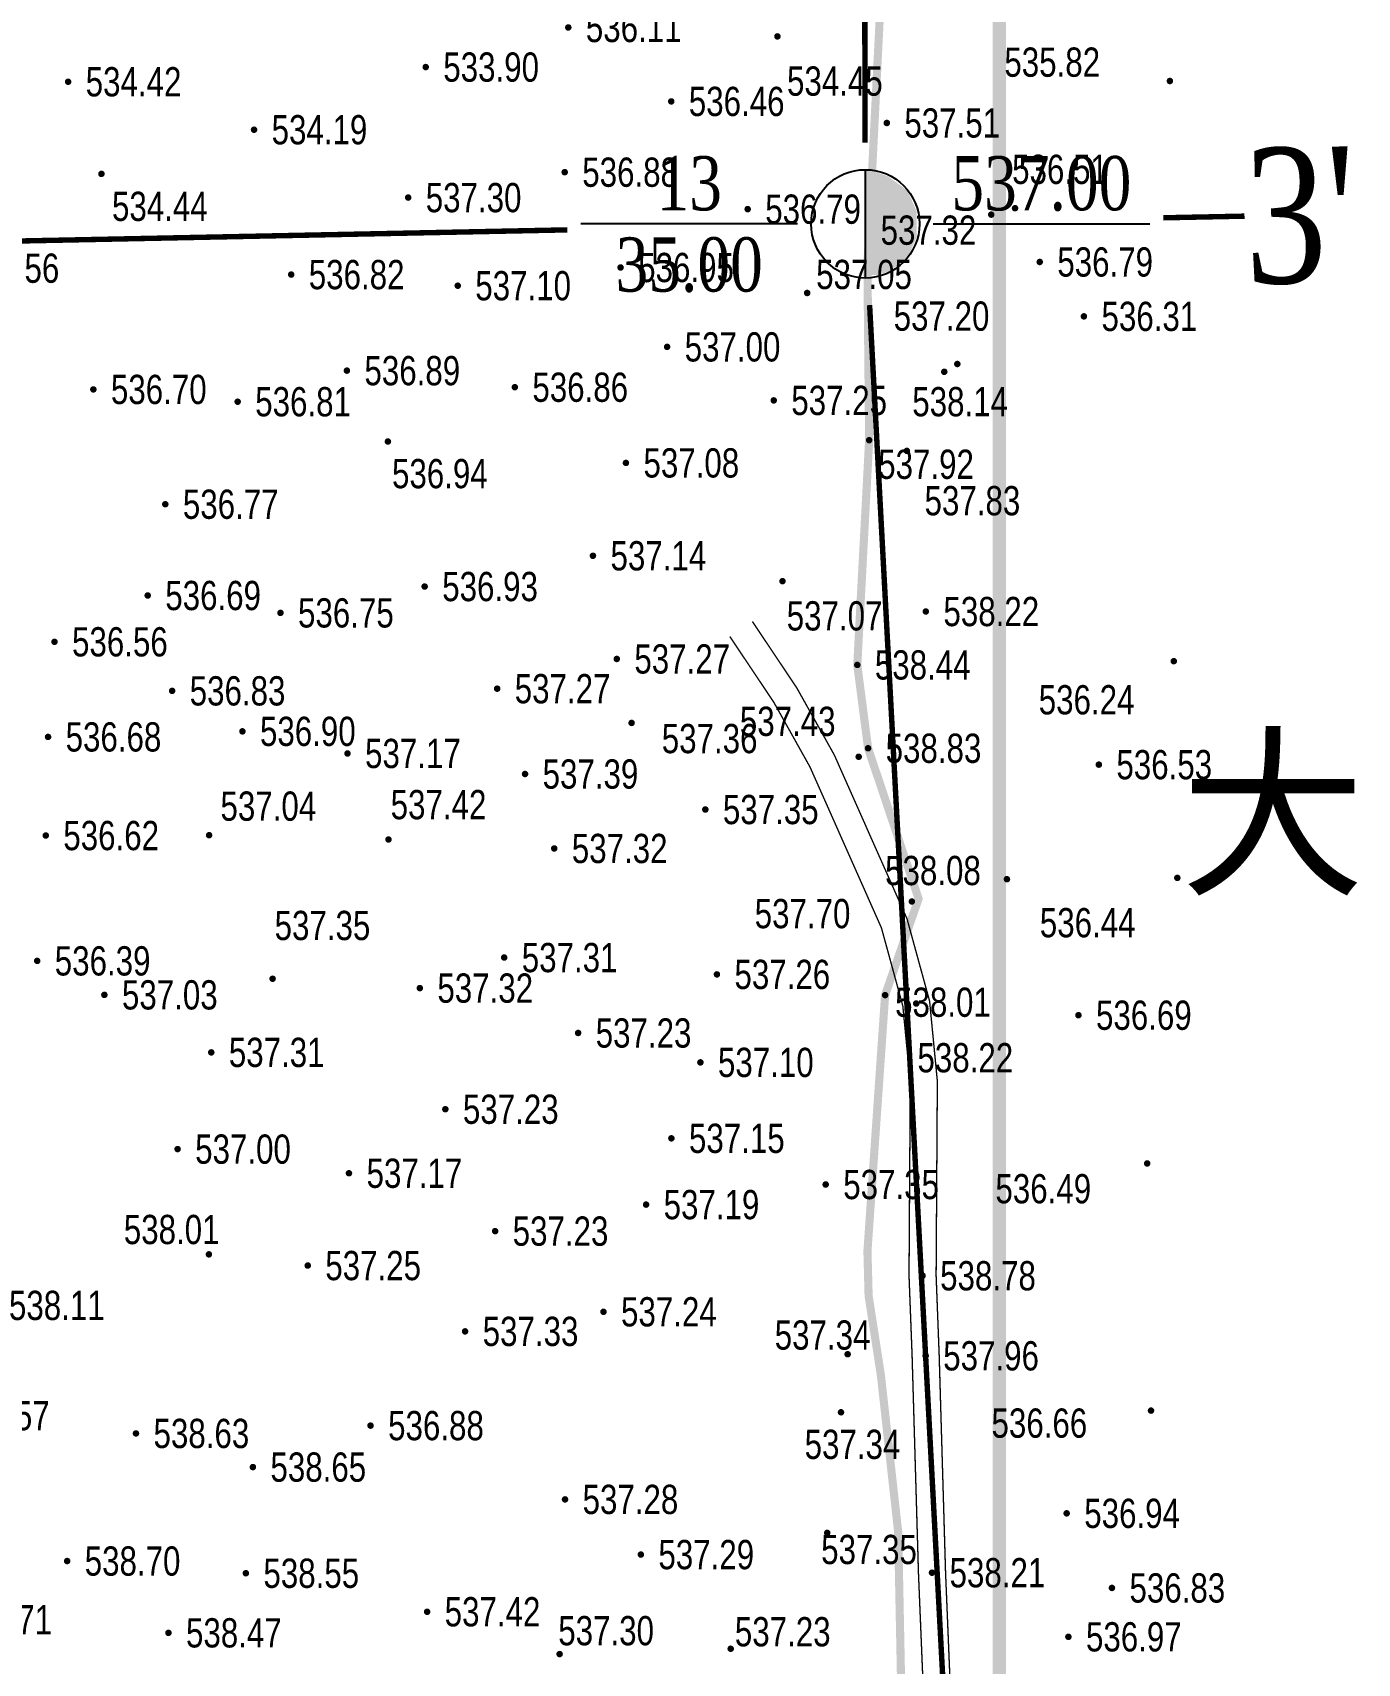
# Model space of a CAD drawing. Header units: millimetres. Extents: x 7408 to 22184, y -2085 to 5798.
# Drawn here: x 7709.7 to 7758.6, y -1968.4 to -1908.1 of the extents above; entities that cross this region are included whole.
import ezdxf
from ezdxf.enums import TextEntityAlignment as Align

# ---------------------------------------------------------------- set-up
doc = ezdxf.new("R2010")
doc.units = ezdxf.units.MM
for name, pattern in [('DASHDOT', [1, 0.5, -0.25, 0, -0.25]), ('PMX', [13, 10, -1, 0, -1, 0, -1]), ('X3', [5, 4, -1])]:
    doc.linetypes.add(name, pattern=pattern)
for name, color, linetype in [('DLSS', 4, 'Continuous'), ('GCD', 252, 'Continuous'), ('KTD', 7, 'Continuous'), ('ZKBH', 7, 'Continuous'), ('挖方区', 5, 'Continuous'), ('用地范围', 1, 'Continuous'), ('道路-中心线', 12, 'DASHDOT')]:
    doc.layers.add(name, color=color, linetype=linetype)
doc.styles.add('DZNUM', font='TIMES.TTF')
doc.styles.add('HZ', font='jzfz_ena.shx', dxfattribs={"width": 0.7, "bigfont": 'jzfz_cna.shx'})
doc.styles.get("Standard").update_dxf_attribs({"font": 'SimSun.ttf', "width": 0.8})
doc.linetypes.add('陡坎线1', pattern='A,0.15,["|",Standard,S=0.2,R=0,X=0,Y=0],0.15', length=0.3)

# ---------------------------------------------------------------- blocks, each defined once
blk = doc.blocks.new('tl_ztk')
blk.add_line((0, 1.956), (0, -2.004))
blk.add_circle((0, 0), 2)
for points in [[(0.439, 1.901), (0.439, -1.894), (-0.003, 1.956), (-0.003, -1.894)], [(0.858, 1.742), (0.858, -1.77), (0.439, 1.901), (0.439, -1.894)], [(1.555, 1.233), (1.555, -1.274), (0.858, 1.742), (0.858, -1.77)], [(1.9, 0.461), (1.9, -0.476), (1.555, 1.233), (1.555, -1.274)]]:
    blk.add_solid(points)
blk = doc.blocks.new('GC200')
at = {"linetype": 'Continuous', "const_width": 0.2, "flags": 128}
blk.add_lwpolyline([(-0.1, 0, 1), (0.1, 0, 1)], format="xyb", close=True, dxfattribs=at)
blk = doc.blocks.new('122121')
at = {"layer": 'GCD', "color": 252, "linetype": 'Continuous', "lineweight": 5}
ref = blk.add_blockref('GC200', (7729.451, -1907.96, 268.054), dxfattribs=dict(at, xscale=0.6, yscale=0.6, zscale=0.6))
ref.add_attrib('height', '536.11', dxfattribs={"linetype": 'Continuous', "height": 1.08, "style": 'HZ', "width": 0.8}).set_placement((7730.099, -1907.96, 268.054), align=Align.MIDDLE_LEFT)
ref = blk.add_blockref('GC200', (7737.172, -1908.29, 267.226), dxfattribs=dict(at, xscale=0.6, yscale=0.6, zscale=0.6))
ref.add_attrib('height', '534.45', dxfattribs={"linetype": 'Continuous', "height": 1.08, "style": 'HZ', "width": 0.8}).set_placement((7737.526, -1909.939, 267.226), align=Align.MIDDLE_LEFT)
ref = blk.add_blockref('GC200', (7724.189, -1909.422, 266.95), dxfattribs=dict(at, xscale=0.6, yscale=0.6, zscale=0.6))
ref.add_attrib('height', '533.90', dxfattribs={"linetype": 'Continuous', "height": 1.08, "style": 'HZ', "width": 0.8}).set_placement((7724.837, -1909.422, 266.95), align=Align.MIDDLE_LEFT)
ref = blk.add_blockref('GC200', (7751.659, -1909.937, 267.912), dxfattribs=dict(at, xscale=0.6, yscale=0.6, zscale=0.6))
ref.add_attrib('height', '535.82', dxfattribs={"linetype": 'Continuous', "height": 1.08, "style": 'HZ', "width": 0.8}).set_placement((7745.549, -1909.24, 267.912), align=Align.MIDDLE_LEFT)
ref = blk.add_blockref('GC200', (7710.988, -1909.964, 267.211), dxfattribs=dict(at, xscale=0.6, yscale=0.6, zscale=0.6))
ref.add_attrib('height', '534.42', dxfattribs={"linetype": 'Continuous', "height": 1.08, "style": 'HZ', "width": 0.8}).set_placement((7711.636, -1909.964, 267.211), align=Align.MIDDLE_LEFT)
ref = blk.add_blockref('GC200', (7733.252, -1910.69, 268.229), dxfattribs=dict(at, xscale=0.6, yscale=0.6, zscale=0.6))
ref.add_attrib('height', '536.46', dxfattribs={"linetype": 'Continuous', "height": 1.08, "style": 'HZ', "width": 0.8}).set_placement((7733.9, -1910.69, 268.229), align=Align.MIDDLE_LEFT)
ref = blk.add_blockref('GC200', (7741.21, -1911.486, 268.755), dxfattribs=dict(at, xscale=0.6, yscale=0.6, zscale=0.6))
ref.add_attrib('height', '537.51', dxfattribs={"linetype": 'Continuous', "height": 1.08, "style": 'HZ', "width": 0.8}).set_placement((7741.858, -1911.486, 268.755), align=Align.MIDDLE_LEFT)
ref = blk.add_blockref('GC200', (7717.851, -1911.735, 267.094), dxfattribs=dict(at, xscale=0.6, yscale=0.6, zscale=0.6))
ref.add_attrib('height', '534.19', dxfattribs={"linetype": 'Continuous', "height": 1.08, "style": 'HZ', "width": 0.8}).set_placement((7718.499, -1911.735, 267.094), align=Align.MIDDLE_LEFT)
ref = blk.add_blockref('GC200', (7729.319, -1913.303, 268.442), dxfattribs=dict(at, xscale=0.6, yscale=0.6, zscale=0.6))
ref.add_attrib('height', '536.88', dxfattribs={"linetype": 'Continuous', "height": 1.08, "style": 'HZ', "width": 0.8}).set_placement((7729.967, -1913.303, 268.442), align=Align.MIDDLE_LEFT)
ref = blk.add_blockref('GC200', (7745.944, -1914.633, 268.255), dxfattribs=dict(at, xscale=0.6, yscale=0.6, zscale=0.6))
ref.add_attrib('height', '536.51', dxfattribs={"linetype": 'Continuous', "height": 1.08, "style": 'HZ', "width": 0.8}).set_placement((7745.836, -1913.198, 268.255), align=Align.MIDDLE_LEFT)
ref = blk.add_blockref('GC200', (7712.217, -1913.366, 267.219), dxfattribs=dict(at, xscale=0.6, yscale=0.6, zscale=0.6))
ref.add_attrib('height', '534.44', dxfattribs={"linetype": 'Continuous', "height": 1.08, "style": 'HZ', "width": 0.8}).set_placement((7712.607, -1914.564, 267.219), align=Align.MIDDLE_LEFT)
ref = blk.add_blockref('GC200', (7723.541, -1914.241, 268.651), dxfattribs=dict(at, xscale=0.6, yscale=0.6, zscale=0.6))
ref.add_attrib('height', '537.30', dxfattribs={"linetype": 'Continuous', "height": 1.08, "style": 'HZ', "width": 0.8}).set_placement((7724.189, -1914.241, 268.651), align=Align.MIDDLE_LEFT)
ref = blk.add_blockref('GC200', (7736.074, -1914.668, 268.394), dxfattribs=dict(at, xscale=0.6, yscale=0.6, zscale=0.6))
ref.add_attrib('height', '536.79', dxfattribs={"linetype": 'Continuous', "height": 1.08, "style": 'HZ', "width": 0.8}).set_placement((7736.722, -1914.668, 268.394), align=Align.MIDDLE_LEFT)
ref = blk.add_blockref('GC200', (7745.065, -1914.87, 268.659), dxfattribs=dict(at, xscale=0.6, yscale=0.6, zscale=0.6))
ref.add_attrib('height', '537.32', dxfattribs={"linetype": 'Continuous', "height": 1.08, "style": 'HZ', "width": 0.8}).set_placement((7740.981, -1915.443, 268.659), align=Align.MIDDLE_LEFT)
ref = blk.add_blockref('GC200', (7706.48, -1916.847, 268.279), dxfattribs=dict(at, xscale=0.6, yscale=0.6, zscale=0.6))
ref.add_attrib('height', '536.56', dxfattribs={"linetype": 'Continuous', "height": 1.08, "style": 'HZ', "width": 0.8}).set_placement((7707.128, -1916.847, 268.279), align=Align.MIDDLE_LEFT)
ref = blk.add_blockref('GC200', (7731.382, -1916.822, 268.474), dxfattribs=dict(at, xscale=0.6, yscale=0.6, zscale=0.6))
ref.add_attrib('height', '536.95', dxfattribs={"linetype": 'Continuous', "height": 1.08, "style": 'HZ', "width": 0.8}).set_placement((7732.031, -1916.822, 268.474), align=Align.MIDDLE_LEFT)
ref = blk.add_blockref('GC200', (7746.855, -1916.618, 268.392), dxfattribs=dict(at, xscale=0.6, yscale=0.6, zscale=0.6))
ref.add_attrib('height', '536.79', dxfattribs={"linetype": 'Continuous', "height": 1.08, "style": 'HZ', "width": 0.8}).set_placement((7747.504, -1916.618, 268.392), align=Align.MIDDLE_LEFT)
ref = blk.add_blockref('GC200', (7719.222, -1917.084, 268.409), dxfattribs=dict(at, xscale=0.6, yscale=0.6, zscale=0.6))
ref.add_attrib('height', '536.82', dxfattribs={"linetype": 'Continuous', "height": 1.08, "style": 'HZ', "width": 0.8}).set_placement((7719.871, -1917.084, 268.409), align=Align.MIDDLE_LEFT)
ref = blk.add_blockref('GC200', (7725.37, -1917.494, 268.549), dxfattribs=dict(at, xscale=0.6, yscale=0.6, zscale=0.6))
ref.add_attrib('height', '537.10', dxfattribs={"linetype": 'Continuous', "height": 1.08, "style": 'HZ', "width": 0.8}).set_placement((7726.018, -1917.494, 268.549), align=Align.MIDDLE_LEFT)
ref = blk.add_blockref('GC200', (7738.27, -1917.763, 268.524), dxfattribs=dict(at, xscale=0.6, yscale=0.6, zscale=0.6))
ref.add_attrib('height', '537.05', dxfattribs={"linetype": 'Continuous', "height": 1.08, "style": 'HZ', "width": 0.8}).set_placement((7738.602, -1917.079, 268.524), align=Align.MIDDLE_LEFT)
ref = blk.add_blockref('GC200', (7743.813, -1920.386, 268.598), dxfattribs=dict(at, xscale=0.6, yscale=0.6, zscale=0.6))
ref.add_attrib('height', '537.20', dxfattribs={"linetype": 'Continuous', "height": 1.08, "style": 'HZ', "width": 0.8}).set_placement((7741.463, -1918.616, 268.598), align=Align.MIDDLE_LEFT)
ref = blk.add_blockref('GC200', (7748.486, -1918.626, 268.156), dxfattribs=dict(at, xscale=0.6, yscale=0.6, zscale=0.6))
ref.add_attrib('height', '536.31', dxfattribs={"linetype": 'Continuous', "height": 1.08, "style": 'HZ', "width": 0.8}).set_placement((7749.135, -1918.626, 268.156), align=Align.MIDDLE_LEFT)
ref = blk.add_blockref('GC200', (7733.1, -1919.753, 268.502), dxfattribs=dict(at, xscale=0.6, yscale=0.6, zscale=0.6))
ref.add_attrib('height', '537.00', dxfattribs={"linetype": 'Continuous', "height": 1.08, "style": 'HZ', "width": 0.8}).set_placement((7733.748, -1919.753, 268.502), align=Align.MIDDLE_LEFT)
ref = blk.add_blockref('GC200', (7721.278, -1920.63, 268.445), dxfattribs=dict(at, xscale=0.6, yscale=0.6, zscale=0.6))
ref.add_attrib('height', '536.89', dxfattribs={"linetype": 'Continuous', "height": 1.08, "style": 'HZ', "width": 0.8}).set_placement((7721.926, -1920.63, 268.445), align=Align.MIDDLE_LEFT)
ref = blk.add_blockref('GC200', (7727.478, -1921.242, 268.431), dxfattribs=dict(at, xscale=0.6, yscale=0.6, zscale=0.6))
ref.add_attrib('height', '536.86', dxfattribs={"linetype": 'Continuous', "height": 1.08, "style": 'HZ', "width": 0.8}).set_placement((7728.126, -1921.242, 268.431), align=Align.MIDDLE_LEFT)
ref = blk.add_blockref('GC200', (7743.331, -1920.673, 269.072), dxfattribs=dict(at, xscale=0.6, yscale=0.6, zscale=0.6))
ref.add_attrib('height', '538.14', dxfattribs={"linetype": 'Continuous', "height": 1.08, "style": 'HZ', "width": 0.8}).set_placement((7742.15, -1921.776, 269.072), align=Align.MIDDLE_LEFT)
ref = blk.add_blockref('GC200', (7711.919, -1921.324, 268.351), dxfattribs=dict(at, xscale=0.6, yscale=0.6, zscale=0.6))
ref.add_attrib('height', '536.70', dxfattribs={"linetype": 'Continuous', "height": 1.08, "style": 'HZ', "width": 0.8}).set_placement((7712.567, -1921.324, 268.351), align=Align.MIDDLE_LEFT)
ref = blk.add_blockref('GC200', (7717.246, -1921.778, 268.405), dxfattribs=dict(at, xscale=0.6, yscale=0.6, zscale=0.6))
ref.add_attrib('height', '536.81', dxfattribs={"linetype": 'Continuous', "height": 1.08, "style": 'HZ', "width": 0.8}).set_placement((7717.894, -1921.778, 268.405), align=Align.MIDDLE_LEFT)
ref = blk.add_blockref('GC200', (7737.036, -1921.729, 268.624), dxfattribs=dict(at, xscale=0.6, yscale=0.6, zscale=0.6))
ref.add_attrib('height', '537.25', dxfattribs={"linetype": 'Continuous', "height": 1.08, "style": 'HZ', "width": 0.8}).set_placement((7737.684, -1921.729, 268.624), align=Align.MIDDLE_LEFT)
ref = blk.add_blockref('GC200', (7740.558, -1923.199, 268.96), dxfattribs=dict(at, xscale=0.6, yscale=0.6, zscale=0.6))
ref.add_attrib('height', '537.92', dxfattribs={"linetype": 'Continuous', "height": 1.08, "style": 'HZ', "width": 0.8}).set_placement((7740.891, -1924.087, 268.96), align=Align.MIDDLE_LEFT)
ref = blk.add_blockref('GC200', (7722.793, -1923.247, 268.47), dxfattribs=dict(at, xscale=0.6, yscale=0.6, zscale=0.6))
ref.add_attrib('height', '536.94', dxfattribs={"linetype": 'Continuous', "height": 1.08, "style": 'HZ', "width": 0.8}).set_placement((7722.944, -1924.432, 268.47), align=Align.MIDDLE_LEFT)
ref = blk.add_blockref('GC200', (7731.579, -1924.037, 268.538), dxfattribs=dict(at, xscale=0.6, yscale=0.6, zscale=0.6))
ref.add_attrib('height', '537.08', dxfattribs={"linetype": 'Continuous', "height": 1.08, "style": 'HZ', "width": 0.8}).set_placement((7732.227, -1924.037, 268.538), align=Align.MIDDLE_LEFT)
ref = blk.add_blockref('GC200', (7741.949, -1923.593, 268.913), dxfattribs=dict(at, xscale=0.6, yscale=0.6, zscale=0.6))
ref.add_attrib('height', '537.83', dxfattribs={"linetype": 'Continuous', "height": 1.08, "style": 'HZ', "width": 0.8}).set_placement((7742.603, -1925.431, 268.913), align=Align.MIDDLE_LEFT)
ref = blk.add_blockref('GC200', (7714.574, -1925.562, 268.387), dxfattribs=dict(at, xscale=0.6, yscale=0.6, zscale=0.6))
ref.add_attrib('height', '536.77', dxfattribs={"linetype": 'Continuous', "height": 1.08, "style": 'HZ', "width": 0.8}).set_placement((7715.223, -1925.562, 268.387), align=Align.MIDDLE_LEFT)
ref = blk.add_blockref('GC200', (7730.361, -1927.466, 268.568), dxfattribs=dict(at, xscale=0.6, yscale=0.6, zscale=0.6))
ref.add_attrib('height', '537.14', dxfattribs={"linetype": 'Continuous', "height": 1.08, "style": 'HZ', "width": 0.8}).set_placement((7731.01, -1927.466, 268.568), align=Align.MIDDLE_LEFT)
ref = blk.add_blockref('GC200', (7713.926, -1928.932, 268.346), dxfattribs=dict(at, xscale=0.6, yscale=0.6, zscale=0.6))
ref.add_attrib('height', '536.69', dxfattribs={"linetype": 'Continuous', "height": 1.08, "style": 'HZ', "width": 0.8}).set_placement((7714.574, -1928.932, 268.346), align=Align.MIDDLE_LEFT)
ref = blk.add_blockref('GC200', (7724.149, -1928.601, 268.465), dxfattribs=dict(at, xscale=0.6, yscale=0.6, zscale=0.6))
ref.add_attrib('height', '536.93', dxfattribs={"linetype": 'Continuous', "height": 1.08, "style": 'HZ', "width": 0.8}).set_placement((7724.797, -1928.601, 268.465), align=Align.MIDDLE_LEFT)
ref = blk.add_blockref('GC200', (7737.36, -1928.403, 268.535), dxfattribs=dict(at, xscale=0.6, yscale=0.6, zscale=0.6))
ref.add_attrib('height', '537.07', dxfattribs={"linetype": 'Continuous', "height": 1.08, "style": 'HZ', "width": 0.8}).set_placement((7737.514, -1929.684, 268.535), align=Align.MIDDLE_LEFT)
ref = blk.add_blockref('GC200', (7718.826, -1929.574, 268.377), dxfattribs=dict(at, xscale=0.6, yscale=0.6, zscale=0.6))
ref.add_attrib('height', '536.75', dxfattribs={"linetype": 'Continuous', "height": 1.08, "style": 'HZ', "width": 0.8}).set_placement((7719.474, -1929.574, 268.377), align=Align.MIDDLE_LEFT)
ref = blk.add_blockref('GC200', (7742.651, -1929.524, 269.109), dxfattribs=dict(at, xscale=0.6, yscale=0.6, zscale=0.6))
ref.add_attrib('height', '538.22', dxfattribs={"linetype": 'Continuous', "height": 1.08, "style": 'HZ', "width": 0.8}).set_placement((7743.3, -1929.524, 269.109), align=Align.MIDDLE_LEFT)
ref = blk.add_blockref('GC200', (7710.484, -1930.642, 268.278), dxfattribs=dict(at, xscale=0.6, yscale=0.6, zscale=0.6))
ref.add_attrib('height', '536.56', dxfattribs={"linetype": 'Continuous', "height": 1.08, "style": 'HZ', "width": 0.8}).set_placement((7711.132, -1930.642, 268.278), align=Align.MIDDLE_LEFT)
ref = blk.add_blockref('GC200', (7731.242, -1931.275, 268.637), dxfattribs=dict(at, xscale=0.6, yscale=0.6, zscale=0.6))
ref.add_attrib('height', '537.27', dxfattribs={"linetype": 'Continuous', "height": 1.08, "style": 'HZ', "width": 0.8}).set_placement((7731.89, -1931.275, 268.637), align=Align.MIDDLE_LEFT)
ref = blk.add_blockref('GC200', (7740.12, -1931.495, 269.218), dxfattribs=dict(at, xscale=0.6, yscale=0.6, zscale=0.6))
ref.add_attrib('height', '538.44', dxfattribs={"linetype": 'Continuous', "height": 1.08, "style": 'HZ', "width": 0.8}).set_placement((7740.768, -1931.495, 269.218), align=Align.MIDDLE_LEFT)
ref = blk.add_blockref('GC200', (7751.803, -1931.358, 268.118), dxfattribs=dict(at, xscale=0.6, yscale=0.6, zscale=0.6))
ref.add_attrib('height', '536.24', dxfattribs={"linetype": 'Continuous', "height": 1.08, "style": 'HZ', "width": 0.8}).set_placement((7746.818, -1932.782, 268.118), align=Align.MIDDLE_LEFT)
ref = blk.add_blockref('GC200', (7714.827, -1932.453, 268.415), dxfattribs=dict(at, xscale=0.6, yscale=0.6, zscale=0.6))
ref.add_attrib('height', '536.83', dxfattribs={"linetype": 'Continuous', "height": 1.08, "style": 'HZ', "width": 0.8}).set_placement((7715.475, -1932.453, 268.415), align=Align.MIDDLE_LEFT)
ref = blk.add_blockref('GC200', (7726.826, -1932.373, 268.635), dxfattribs=dict(at, xscale=0.6, yscale=0.6, zscale=0.6))
ref.add_attrib('height', '537.27', dxfattribs={"linetype": 'Continuous', "height": 1.08, "style": 'HZ', "width": 0.8}).set_placement((7727.474, -1932.373, 268.635), align=Align.MIDDLE_LEFT)
ref = blk.add_blockref('GC200', (7740.172, -1934.887, 268.714), dxfattribs=dict(at, xscale=0.6, yscale=0.6, zscale=0.6))
ref.add_attrib('height', '537.43', dxfattribs={"linetype": 'Continuous', "height": 1.08, "style": 'HZ', "width": 0.8}).set_placement((7735.784, -1933.577, 268.714), align=Align.MIDDLE_LEFT)
ref = blk.add_blockref('GC200', (7710.247, -1934.153, 268.341), dxfattribs=dict(at, xscale=0.6, yscale=0.6, zscale=0.6))
ref.add_attrib('height', '536.68', dxfattribs={"linetype": 'Continuous', "height": 1.08, "style": 'HZ', "width": 0.8}).set_placement((7710.895, -1934.153, 268.341), align=Align.MIDDLE_LEFT)
ref = blk.add_blockref('GC200', (7717.422, -1933.948, 268.452), dxfattribs=dict(at, xscale=0.6, yscale=0.6, zscale=0.6))
ref.add_attrib('height', '536.90', dxfattribs={"linetype": 'Continuous', "height": 1.08, "style": 'HZ', "width": 0.8}).set_placement((7718.07, -1933.948, 268.452), align=Align.MIDDLE_LEFT)
ref = blk.add_blockref('GC200', (7731.788, -1933.637, 268.679), dxfattribs=dict(at, xscale=0.6, yscale=0.6, zscale=0.6))
ref.add_attrib('height', '537.36', dxfattribs={"linetype": 'Continuous', "height": 1.08, "style": 'HZ', "width": 0.8}).set_placement((7732.902, -1934.214, 268.679), align=Align.MIDDLE_LEFT)
ref = blk.add_blockref('GC200', (7721.301, -1934.764, 268.584), dxfattribs=dict(at, xscale=0.6, yscale=0.6, zscale=0.6))
ref.add_attrib('height', '537.17', dxfattribs={"linetype": 'Continuous', "height": 1.08, "style": 'HZ', "width": 0.8}).set_placement((7721.949, -1934.764, 268.584), align=Align.MIDDLE_LEFT)
ref = blk.add_blockref('GC200', (7740.518, -1934.572, 269.414), dxfattribs=dict(at, xscale=0.6, yscale=0.6, zscale=0.6))
ref.add_attrib('height', '538.83', dxfattribs={"linetype": 'Continuous', "height": 1.08, "style": 'HZ', "width": 0.8}).set_placement((7741.166, -1934.572, 269.414), align=Align.MIDDLE_LEFT)
ref = blk.add_blockref('GC200', (7727.855, -1935.523, 268.693), dxfattribs=dict(at, xscale=0.6, yscale=0.6, zscale=0.6))
ref.add_attrib('height', '537.39', dxfattribs={"linetype": 'Continuous', "height": 1.08, "style": 'HZ', "width": 0.8}).set_placement((7728.503, -1935.523, 268.693), align=Align.MIDDLE_LEFT)
ref = blk.add_blockref('GC200', (7749.037, -1935.177, 268.267), dxfattribs=dict(at, xscale=0.6, yscale=0.6, zscale=0.6))
ref.add_attrib('height', '536.53', dxfattribs={"linetype": 'Continuous', "height": 1.08, "style": 'HZ', "width": 0.8}).set_placement((7749.685, -1935.177, 268.267), align=Align.MIDDLE_LEFT)
ref = blk.add_blockref('GC200', (7716.191, -1937.782, 268.519), dxfattribs=dict(at, xscale=0.6, yscale=0.6, zscale=0.6))
ref.add_attrib('height', '537.04', dxfattribs={"linetype": 'Continuous', "height": 1.08, "style": 'HZ', "width": 0.8}).set_placement((7716.612, -1936.709, 268.519), align=Align.MIDDLE_LEFT)
ref = blk.add_blockref('GC200', (7722.815, -1937.94, 268.712), dxfattribs=dict(at, xscale=0.6, yscale=0.6, zscale=0.6))
ref.add_attrib('height', '537.42', dxfattribs={"linetype": 'Continuous', "height": 1.08, "style": 'HZ', "width": 0.8}).set_placement((7722.894, -1936.653, 268.712), align=Align.MIDDLE_LEFT)
ref = blk.add_blockref('GC200', (7734.51, -1936.834, 268.673), dxfattribs=dict(at, xscale=0.6, yscale=0.6, zscale=0.6))
ref.add_attrib('height', '537.35', dxfattribs={"linetype": 'Continuous', "height": 1.08, "style": 'HZ', "width": 0.8}).set_placement((7735.158, -1936.834, 268.673), align=Align.MIDDLE_LEFT)
ref = blk.add_blockref('GC200', (7710.162, -1937.795, 268.309), dxfattribs=dict(at, xscale=0.6, yscale=0.6, zscale=0.6))
ref.add_attrib('height', '536.62', dxfattribs={"linetype": 'Continuous', "height": 1.08, "style": 'HZ', "width": 0.8}).set_placement((7710.81, -1937.795, 268.309), align=Align.MIDDLE_LEFT)
ref = blk.add_blockref('GC200', (7728.933, -1938.272, 268.661), dxfattribs=dict(at, xscale=0.6, yscale=0.6, zscale=0.6))
ref.add_attrib('height', '537.32', dxfattribs={"linetype": 'Continuous', "height": 1.08, "style": 'HZ', "width": 0.8}).set_placement((7729.581, -1938.272, 268.661), align=Align.MIDDLE_LEFT)
ref = blk.add_blockref('GC200', (7745.644, -1939.406, 269.038), dxfattribs=dict(at, xscale=0.6, yscale=0.6, zscale=0.6))
ref.add_attrib('height', '538.08', dxfattribs={"linetype": 'Continuous', "height": 1.08, "style": 'HZ', "width": 0.8}).set_placement((7741.147, -1939.086, 269.038), align=Align.MIDDLE_LEFT)
ref = blk.add_blockref('GC200', (7751.934, -1939.358, 268.22), dxfattribs=dict(at, xscale=0.6, yscale=0.6, zscale=0.6))
ref.add_attrib('height', '536.44', dxfattribs={"linetype": 'Continuous', "height": 1.08, "style": 'HZ', "width": 0.8}).set_placement((7746.858, -1941.012, 268.22), align=Align.MIDDLE_LEFT)
ref = blk.add_blockref('GC200', (7718.536, -1943.082, 268.673), dxfattribs=dict(at, xscale=0.6, yscale=0.6, zscale=0.6))
ref.add_attrib('height', '537.35', dxfattribs={"linetype": 'Continuous', "height": 1.08, "style": 'HZ', "width": 0.8}).set_placement((7718.61, -1941.115, 268.673), align=Align.MIDDLE_LEFT)
ref = blk.add_blockref('GC200', (7742.133, -1940.229, 268.848), dxfattribs=dict(at, xscale=0.6, yscale=0.6, zscale=0.6))
ref.add_attrib('height', '537.70', dxfattribs={"linetype": 'Continuous', "height": 1.08, "style": 'HZ', "width": 0.8}).set_placement((7736.332, -1940.677, 268.848), align=Align.MIDDLE_LEFT)
ref = blk.add_blockref('GC200', (7727.086, -1942.3, 268.652), dxfattribs=dict(at, xscale=0.6, yscale=0.6, zscale=0.6))
ref.add_attrib('height', '537.31', dxfattribs={"linetype": 'Continuous', "height": 1.08, "style": 'HZ', "width": 0.8}).set_placement((7727.734, -1942.3, 268.652), align=Align.MIDDLE_LEFT)
ref = blk.add_blockref('GC200', (7709.846, -1942.422, 268.196), dxfattribs=dict(at, xscale=0.6, yscale=0.6, zscale=0.6))
ref.add_attrib('height', '536.39', dxfattribs={"linetype": 'Continuous', "height": 1.08, "style": 'HZ', "width": 0.8}).set_placement((7710.494, -1942.422, 268.196), align=Align.MIDDLE_LEFT)
ref = blk.add_blockref('GC200', (7734.938, -1942.922, 268.632), dxfattribs=dict(at, xscale=0.6, yscale=0.6, zscale=0.6))
ref.add_attrib('height', '537.26', dxfattribs={"linetype": 'Continuous', "height": 1.08, "style": 'HZ', "width": 0.8}).set_placement((7735.586, -1942.922, 268.632), align=Align.MIDDLE_LEFT)
ref = blk.add_blockref('GC200', (7723.971, -1943.427, 268.659), dxfattribs=dict(at, xscale=0.6, yscale=0.6, zscale=0.6))
ref.add_attrib('height', '537.32', dxfattribs={"linetype": 'Continuous', "height": 1.08, "style": 'HZ', "width": 0.8}).set_placement((7724.619, -1943.427, 268.659), align=Align.MIDDLE_LEFT)
ref = blk.add_blockref('GC200', (7712.326, -1943.677, 268.517), dxfattribs=dict(at, xscale=0.6, yscale=0.6, zscale=0.6))
ref.add_attrib('height', '537.03', dxfattribs={"linetype": 'Continuous', "height": 1.08, "style": 'HZ', "width": 0.8}).set_placement((7712.974, -1943.677, 268.517), align=Align.MIDDLE_LEFT)
ref = blk.add_blockref('GC200', (7741.148, -1943.687, 269.003), dxfattribs=dict(at, xscale=0.6, yscale=0.6, zscale=0.6))
ref.add_attrib('height', '538.01', dxfattribs={"linetype": 'Continuous', "height": 1.08, "style": 'HZ', "width": 0.8}).set_placement((7741.516, -1943.948, 269.003), align=Align.MIDDLE_LEFT)
ref = blk.add_blockref('GC200', (7742.295, -1943.997, 269.108), dxfattribs=dict(at, xscale=0.6, yscale=0.6, zscale=0.6))
ref.add_attrib('height', '538.22', dxfattribs={"linetype": 'Continuous', "height": 1.08, "style": 'HZ', "width": 0.8}).set_placement((7742.341, -1945.998, 269.108), align=Align.MIDDLE_LEFT)
ref = blk.add_blockref('GC200', (7748.283, -1944.428, 268.342), dxfattribs=dict(at, xscale=0.6, yscale=0.6, zscale=0.6))
ref.add_attrib('height', '536.69', dxfattribs={"linetype": 'Continuous', "height": 1.08, "style": 'HZ', "width": 0.8}).set_placement((7748.932, -1944.428, 268.342), align=Align.MIDDLE_LEFT)
ref = blk.add_blockref('GC200', (7729.815, -1945.084, 268.615), dxfattribs=dict(at, xscale=0.6, yscale=0.6, zscale=0.6))
ref.add_attrib('height', '537.23', dxfattribs={"linetype": 'Continuous', "height": 1.08, "style": 'HZ', "width": 0.8}).set_placement((7730.463, -1945.084, 268.615), align=Align.MIDDLE_LEFT)
ref = blk.add_blockref('GC200', (7716.272, -1945.801, 268.652), dxfattribs=dict(at, xscale=0.6, yscale=0.6, zscale=0.6))
ref.add_attrib('height', '537.31', dxfattribs={"linetype": 'Continuous', "height": 1.08, "style": 'HZ', "width": 0.8}).set_placement((7716.92, -1945.801, 268.652), align=Align.MIDDLE_LEFT)
ref = blk.add_blockref('GC200', (7734.328, -1946.17, 268.548), dxfattribs=dict(at, xscale=0.6, yscale=0.6, zscale=0.6))
ref.add_attrib('height', '537.10', dxfattribs={"linetype": 'Continuous', "height": 1.08, "style": 'HZ', "width": 0.8}).set_placement((7734.976, -1946.17, 268.548), align=Align.MIDDLE_LEFT)
ref = blk.add_blockref('GC200', (7724.913, -1947.899, 268.615), dxfattribs=dict(at, xscale=0.6, yscale=0.6, zscale=0.6))
ref.add_attrib('height', '537.23', dxfattribs={"linetype": 'Continuous', "height": 1.08, "style": 'HZ', "width": 0.8}).set_placement((7725.561, -1947.899, 268.615), align=Align.MIDDLE_LEFT)
ref = blk.add_blockref('GC200', (7715.029, -1949.372, 268.502), dxfattribs=dict(at, xscale=0.6, yscale=0.6, zscale=0.6))
ref.add_attrib('height', '537.00', dxfattribs={"linetype": 'Continuous', "height": 1.08, "style": 'HZ', "width": 0.8}).set_placement((7715.677, -1949.372, 268.502), align=Align.MIDDLE_LEFT)
ref = blk.add_blockref('GC200', (7733.257, -1948.974, 268.574), dxfattribs=dict(at, xscale=0.6, yscale=0.6, zscale=0.6))
ref.add_attrib('height', '537.15', dxfattribs={"linetype": 'Continuous', "height": 1.08, "style": 'HZ', "width": 0.8}).set_placement((7733.906, -1948.974, 268.574), align=Align.MIDDLE_LEFT)
ref = blk.add_blockref('GC200', (7721.355, -1950.263, 268.587), dxfattribs=dict(at, xscale=0.6, yscale=0.6, zscale=0.6))
ref.add_attrib('height', '537.17', dxfattribs={"linetype": 'Continuous', "height": 1.08, "style": 'HZ', "width": 0.8}).set_placement((7722.004, -1950.263, 268.587), align=Align.MIDDLE_LEFT)
ref = blk.add_blockref('GC200', (7738.953, -1950.679, 268.677), dxfattribs=dict(at, xscale=0.6, yscale=0.6, zscale=0.6))
ref.add_attrib('height', '537.35', dxfattribs={"linetype": 'Continuous', "height": 1.08, "style": 'HZ', "width": 0.8}).set_placement((7739.601, -1950.679, 268.677), align=Align.MIDDLE_LEFT)
ref = blk.add_blockref('GC200', (7750.822, -1949.901, 268.245), dxfattribs=dict(at, xscale=0.6, yscale=0.6, zscale=0.6))
ref.add_attrib('height', '536.49', dxfattribs={"linetype": 'Continuous', "height": 1.08, "style": 'HZ', "width": 0.8}).set_placement((7745.219, -1950.834, 268.245), align=Align.MIDDLE_LEFT)
ref = blk.add_blockref('GC200', (7732.323, -1951.421, 268.597), dxfattribs=dict(at, xscale=0.6, yscale=0.6, zscale=0.6))
ref.add_attrib('height', '537.19', dxfattribs={"linetype": 'Continuous', "height": 1.08, "style": 'HZ', "width": 0.8}).set_placement((7732.971, -1951.421, 268.597), align=Align.MIDDLE_LEFT)
ref = blk.add_blockref('GC200', (7716.185, -1953.258, 269.007), dxfattribs=dict(at, xscale=0.6, yscale=0.6, zscale=0.6))
ref.add_attrib('height', '538.01', dxfattribs={"linetype": 'Continuous', "height": 1.08, "style": 'HZ', "width": 0.8}).set_placement((7713.043, -1952.34, 269.007), align=Align.MIDDLE_LEFT)
ref = blk.add_blockref('GC200', (7726.75, -1952.4, 268.613), dxfattribs=dict(at, xscale=0.6, yscale=0.6, zscale=0.6))
ref.add_attrib('height', '537.23', dxfattribs={"linetype": 'Continuous', "height": 1.08, "style": 'HZ', "width": 0.8}).set_placement((7727.398, -1952.4, 268.613), align=Align.MIDDLE_LEFT)
ref = blk.add_blockref('GC200', (7719.833, -1953.671, 268.627), dxfattribs=dict(at, xscale=0.6, yscale=0.6, zscale=0.6))
ref.add_attrib('height', '537.25', dxfattribs={"linetype": 'Continuous', "height": 1.08, "style": 'HZ', "width": 0.8}).set_placement((7720.481, -1953.671, 268.627), align=Align.MIDDLE_LEFT)
ref = blk.add_blockref('GC200', (7742.53, -1954.048, 269.39), dxfattribs=dict(at, xscale=0.6, yscale=0.6, zscale=0.6))
ref.add_attrib('height', '538.78', dxfattribs={"linetype": 'Continuous', "height": 1.08, "style": 'HZ', "width": 0.8}).set_placement((7743.178, -1954.048, 269.39), align=Align.MIDDLE_LEFT)
ref = blk.add_blockref('GC200', (7708.156, -1955.143, 269.055), dxfattribs=dict(at, xscale=0.6, yscale=0.6, zscale=0.6))
ref.add_attrib('height', '538.11', dxfattribs={"linetype": 'Continuous', "height": 1.08, "style": 'HZ', "width": 0.8}).set_placement((7708.804, -1955.143, 269.055), align=Align.MIDDLE_LEFT)
ref = blk.add_blockref('GC200', (7730.75, -1955.379, 268.618), dxfattribs=dict(at, xscale=0.6, yscale=0.6, zscale=0.6))
ref.add_attrib('height', '537.24', dxfattribs={"linetype": 'Continuous', "height": 1.08, "style": 'HZ', "width": 0.8}).set_placement((7731.398, -1955.379, 268.618), align=Align.MIDDLE_LEFT)
ref = blk.add_blockref('GC200', (7725.642, -1956.102, 268.663), dxfattribs=dict(at, xscale=0.6, yscale=0.6, zscale=0.6))
ref.add_attrib('height', '537.33', dxfattribs={"linetype": 'Continuous', "height": 1.08, "style": 'HZ', "width": 0.8}).set_placement((7726.291, -1956.102, 268.663), align=Align.MIDDLE_LEFT)
ref = blk.add_blockref('GC200', (7739.764, -1956.945, 268.669), dxfattribs=dict(at, xscale=0.6, yscale=0.6, zscale=0.6))
ref.add_attrib('height', '537.34', dxfattribs={"linetype": 'Continuous', "height": 1.08, "style": 'HZ', "width": 0.8}).set_placement((7737.071, -1956.236, 268.669), align=Align.MIDDLE_LEFT)
ref = blk.add_blockref('GC200', (7742.644, -1957.004, 268.978), dxfattribs=dict(at, xscale=0.6, yscale=0.6, zscale=0.6))
ref.add_attrib('height', '537.96', dxfattribs={"linetype": 'Continuous', "height": 1.08, "style": 'HZ', "width": 0.8}).set_placement((7743.292, -1957.004, 268.978), align=Align.MIDDLE_LEFT)
ref = blk.add_blockref('GC200', (7706.126, -1959.212, 269.283), dxfattribs=dict(at, xscale=0.6, yscale=0.6, zscale=0.6))
ref.add_attrib('height', '538.57', dxfattribs={"linetype": 'Continuous', "height": 1.08, "style": 'HZ', "width": 0.8}).set_placement((7706.774, -1959.212, 269.283), align=Align.MIDDLE_LEFT)
ref = blk.add_blockref('GC200', (7722.151, -1959.581, 268.438), dxfattribs=dict(at, xscale=0.6, yscale=0.6, zscale=0.6))
ref.add_attrib('height', '536.88', dxfattribs={"linetype": 'Continuous', "height": 1.08, "style": 'HZ', "width": 0.8}).set_placement((7722.8, -1959.581, 268.438), align=Align.MIDDLE_LEFT)
ref = blk.add_blockref('GC200', (7739.519, -1959.089, 268.671), dxfattribs=dict(at, xscale=0.6, yscale=0.6, zscale=0.6))
ref.add_attrib('height', '537.34', dxfattribs={"linetype": 'Continuous', "height": 1.08, "style": 'HZ', "width": 0.8}).set_placement((7738.176, -1960.272, 268.671), align=Align.MIDDLE_LEFT)
ref = blk.add_blockref('GC200', (7750.963, -1959.027, 268.329), dxfattribs=dict(at, xscale=0.6, yscale=0.6, zscale=0.6))
ref.add_attrib('height', '536.66', dxfattribs={"linetype": 'Continuous', "height": 1.08, "style": 'HZ', "width": 0.8}).set_placement((7745.074, -1959.488, 268.329), align=Align.MIDDLE_LEFT)
ref = blk.add_blockref('GC200', (7713.492, -1959.87, 269.313), dxfattribs=dict(at, xscale=0.6, yscale=0.6, zscale=0.6))
ref.add_attrib('height', '538.63', dxfattribs={"linetype": 'Continuous', "height": 1.08, "style": 'HZ', "width": 0.8}).set_placement((7714.14, -1959.87, 269.313), align=Align.MIDDLE_LEFT)
ref = blk.add_blockref('GC200', (7717.808, -1961.112, 269.324), dxfattribs=dict(at, xscale=0.6, yscale=0.6, zscale=0.6))
ref.add_attrib('height', '538.65', dxfattribs={"linetype": 'Continuous', "height": 1.08, "style": 'HZ', "width": 0.8}).set_placement((7718.456, -1961.112, 269.324), align=Align.MIDDLE_LEFT)
ref = blk.add_blockref('GC200', (7729.331, -1962.305, 268.642), dxfattribs=dict(at, xscale=0.6, yscale=0.6, zscale=0.6))
ref.add_attrib('height', '537.28', dxfattribs={"linetype": 'Continuous', "height": 1.08, "style": 'HZ', "width": 0.8}).set_placement((7729.979, -1962.305, 268.642), align=Align.MIDDLE_LEFT)
ref = blk.add_blockref('GC200', (7747.85, -1962.82, 268.467), dxfattribs=dict(at, xscale=0.6, yscale=0.6, zscale=0.6))
ref.add_attrib('height', '536.94', dxfattribs={"linetype": 'Continuous', "height": 1.08, "style": 'HZ', "width": 0.8}).set_placement((7748.498, -1962.82, 268.467), align=Align.MIDDLE_LEFT)
ref = blk.add_blockref('GC200', (7739.011, -1963.541, 268.675), dxfattribs=dict(at, xscale=0.6, yscale=0.6, zscale=0.6))
ref.add_attrib('height', '537.35', dxfattribs={"linetype": 'Continuous', "height": 1.08, "style": 'HZ', "width": 0.8}).set_placement((7738.786, -1964.154, 268.675), align=Align.MIDDLE_LEFT)
ref = blk.add_blockref('GC200', (7710.952, -1964.581, 269.349), dxfattribs=dict(at, xscale=0.6, yscale=0.6, zscale=0.6))
ref.add_attrib('height', '538.70', dxfattribs={"linetype": 'Continuous', "height": 1.08, "style": 'HZ', "width": 0.8}).set_placement((7711.6, -1964.581, 269.349), align=Align.MIDDLE_LEFT)
ref = blk.add_blockref('GC200', (7732.13, -1964.343, 268.646), dxfattribs=dict(at, xscale=0.6, yscale=0.6, zscale=0.6))
ref.add_attrib('height', '537.29', dxfattribs={"linetype": 'Continuous', "height": 1.08, "style": 'HZ', "width": 0.8}).set_placement((7732.778, -1964.343, 268.646), align=Align.MIDDLE_LEFT)
ref = blk.add_blockref('GC200', (7717.548, -1965.032, 269.277), dxfattribs=dict(at, xscale=0.6, yscale=0.6, zscale=0.6))
ref.add_attrib('height', '538.55', dxfattribs={"linetype": 'Continuous', "height": 1.08, "style": 'HZ', "width": 0.8}).set_placement((7718.197, -1965.032, 269.277), align=Align.MIDDLE_LEFT)
ref = blk.add_blockref('GC200', (7742.878, -1965.012, 269.104), dxfattribs=dict(at, xscale=0.6, yscale=0.6, zscale=0.6))
ref.add_attrib('height', '538.21', dxfattribs={"linetype": 'Continuous', "height": 1.08, "style": 'HZ', "width": 0.8}).set_placement((7743.526, -1965.012, 269.104), align=Align.MIDDLE_LEFT)
ref = blk.add_blockref('GC200', (7749.52, -1965.574, 268.416), dxfattribs=dict(at, xscale=0.6, yscale=0.6, zscale=0.6))
ref.add_attrib('height', '536.83', dxfattribs={"linetype": 'Continuous', "height": 1.08, "style": 'HZ', "width": 0.8}).set_placement((7750.168, -1965.574, 268.416), align=Align.MIDDLE_LEFT)
ref = blk.add_blockref('GC200', (7706.214, -1966.749, 269.357), dxfattribs=dict(at, xscale=0.6, yscale=0.6, zscale=0.6))
ref.add_attrib('height', '538.71', dxfattribs={"linetype": 'Continuous', "height": 1.08, "style": 'HZ', "width": 0.8}).set_placement((7706.862, -1966.749, 269.357), align=Align.MIDDLE_LEFT)
ref = blk.add_blockref('GC200', (7724.24, -1966.454, 268.712), dxfattribs=dict(at, xscale=0.6, yscale=0.6, zscale=0.6))
ref.add_attrib('height', '537.42', dxfattribs={"linetype": 'Continuous', "height": 1.08, "style": 'HZ', "width": 0.8}).set_placement((7724.888, -1966.454, 268.712), align=Align.MIDDLE_LEFT)
ref = blk.add_blockref('GC200', (7714.69, -1967.232, 269.235), dxfattribs=dict(at, xscale=0.6, yscale=0.6, zscale=0.6))
ref.add_attrib('height', '538.47', dxfattribs={"linetype": 'Continuous', "height": 1.08, "style": 'HZ', "width": 0.8}).set_placement((7715.339, -1967.232, 269.235), align=Align.MIDDLE_LEFT)
ref = blk.add_blockref('GC200', (7729.131, -1968.016, 268.652), dxfattribs=dict(at, xscale=0.6, yscale=0.6, zscale=0.6))
ref.add_attrib('height', '537.30', dxfattribs={"linetype": 'Continuous', "height": 1.08, "style": 'HZ', "width": 0.8}).set_placement((7729.081, -1967.152, 268.652), align=Align.MIDDLE_LEFT)
ref = blk.add_blockref('GC200', (7735.447, -1967.819, 268.616), dxfattribs=dict(at, xscale=0.6, yscale=0.6, zscale=0.6))
ref.add_attrib('height', '537.23', dxfattribs={"linetype": 'Continuous', "height": 1.08, "style": 'HZ', "width": 0.8}).set_placement((7735.6, -1967.191, 268.616), align=Align.MIDDLE_LEFT)
ref = blk.add_blockref('GC200', (7747.913, -1967.379, 268.483), dxfattribs=dict(at, xscale=0.6, yscale=0.6, zscale=0.6))
ref.add_attrib('height', '536.97', dxfattribs={"linetype": 'Continuous', "height": 1.08, "style": 'HZ', "width": 0.8}).set_placement((7748.562, -1967.379, 268.483), align=Align.MIDDLE_LEFT)

msp = doc.modelspace()

# ---------------------------------------------------------------- linework, layer by layer
at = {"layer": 'DLSS', "linetype": 'Continuous', "const_width": 0.05, "elevation": -268.012, "flags": 128}
msp.add_lwpolyline([(7742.977, -1991.076), (7742.448, -1985.303), (7743.019, -1978.104), (7743.564, -1969.507), (7743.378, -1964.994), (7743.143, -1956.987), (7743.03, -1954.04), (7743.075, -1946.86), (7742.789, -1943.907), (7741.955, -1940.867), (7739.271, -1934.819), (7737.892, -1932.353), (7736.248, -1929.893)], dxfattribs=at)
at = {"layer": 'DLSS', "linetype": 'X3', "const_width": 0.05, "elevation": -268.012, "flags": 128}
msp.add_lwpolyline([(7741.582, -1990.424), (7741.446, -1985.276), (7742.022, -1978.032), (7742.563, -1969.495), (7742.378, -1965.029), (7742.144, -1957.02), (7742.03, -1954.056), (7742.075, -1946.906), (7741.801, -1944.088), (7741.011, -1941.204), (7738.376, -1935.267), (7737.038, -1932.875), (7735.416, -1930.448)], dxfattribs=at)
at = {"layer": 'KTD'}
for p, q in [((7737.915, -1915.21), (7729.915, -1915.21)), ((7742.915, -1915.21), (7750.915, -1915.21))]:
    msp.add_line(p, q, dxfattribs=at)
at = {"layer": 'KTD', "linetype": 'PMX', "ltscale": 0.025, "const_width": 0.2}
for points in [[(7740.408, -1912.21), (7740.305, -1866.315)], [(7751.415, -1914.987), (7754.414, -1914.926)], [(7701.897, -1915.992), (7729.415, -1915.433)], [(7743.42, -1971.606), (7740.575, -1918.21)]]:
    msp.add_lwpolyline(points, dxfattribs=at)
at = {"layer": '挖方区', "color": 150, "linetype": '陡坎线1', "ltscale": 5, "const_width": 0.3, "elevation": 1.646}
msp.add_lwpolyline([(7741.735, -1968.955), (7741.628, -1963.497), (7740.992, -1957.725), (7740.538, -1954.789), (7740.495, -1953.139), (7741.147, -1943.687), (7742.383, -1940.127), (7740.518, -1934.572), (7740.12, -1931.495), (7740.558, -1923.199), (7740.495, -1916.71), (7741.884, -1888.853)], dxfattribs=at)
at = {"layer": '用地范围', "const_width": 0.5}
msp.add_lwpolyline([(7532.471, -2004.632), (7546.573, -2009.737), (7560.969, -2013.943), (7575.601, -2017.231), (7590.412, -2019.589), (7605.343, -2021.008), (7620.333, -2021.482), (7745.362, -2021.482), (7745.362, -1809.247)], dxfattribs=at)

# ---------------------------------------------------------------- block references
at = {"layer": 'KTD'}
msp.add_blockref('tl_ztk', (7740.415, -1915.21), dxfattribs=at)
at = {"layer": '道路-中心线', "linetype": 'Continuous'}
msp.add_blockref('122121', (0, 0), dxfattribs=at)

# ---------------------------------------------------------------- texts
at = {"layer": 'KTD', "style": 'DZNUM', "width": 0.8}
for s, p in [('13', (7733.915, -1913.71)), ('537.00', (7746.915, -1913.71)), ('35.00', (7733.915, -1916.71))]:
    msp.add_text(s, height=2, dxfattribs=at).set_placement(p, align=Align.MIDDLE_CENTER)
msp.add_text("3'", height=5, rotation=1.1627, dxfattribs=at).set_placement((7754.414, -1914.926), align=Align.MIDDLE_LEFT)
at = {"layer": 'ZKBH', "style": 'DZNUM'}
msp.add_text('大', height=5, dxfattribs=at).set_placement((7755.457, -1936.883), align=Align.MIDDLE)

doc.saveas('drawing.dxf')
